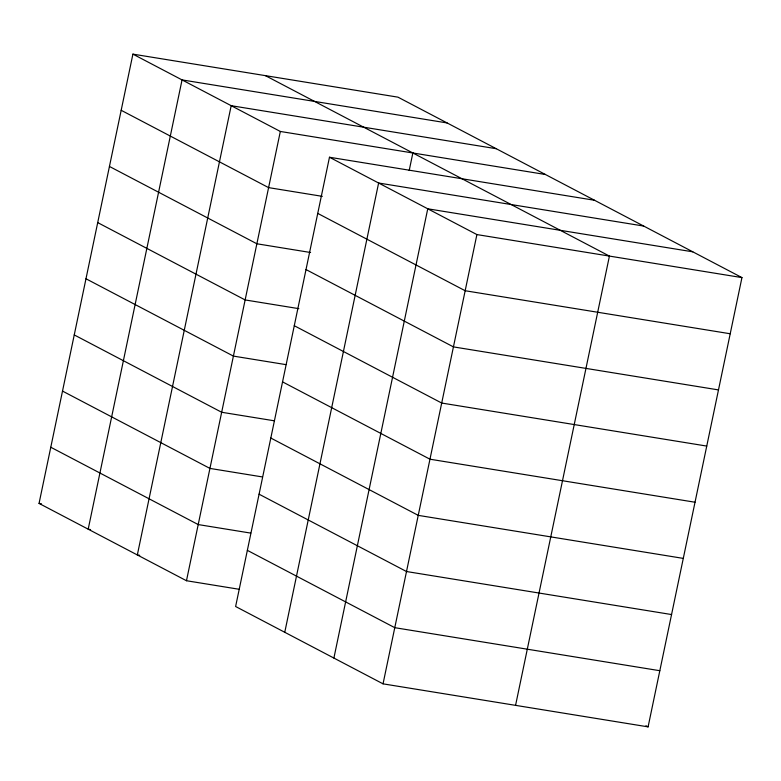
<?xml version="1.0" encoding="UTF-8"?>
<svg xmlns="http://www.w3.org/2000/svg" width="781" height="781" viewBox="0 0 781 781"><rect width="100%" height="100%" fill="white"/><g stroke="black" fill="none" stroke-linecap="round" stroke-linejoin="round"><path stroke-width="1.17" d="M239.006 589.255L186.474 580.732L39.05 503.403L132.907 54.133L397.959 97.156L741.95 277.597L648.093 726.867L383.041 683.844L235.618 606.505L329.475 157.245L594.526 200.268M186.474 580.732L280.33 131.462L132.907 54.133M284.762 632.288L378.619 183.018L643.671 226.051M409.195 170.531L412.856 152.978M333.897 658.061L427.754 208.8L692.806 251.824M383.041 683.844L476.898 234.573L329.475 157.245M515.567 705.35L609.424 256.09L265.433 75.65M447.103 122.939L182.051 79.906L88.194 529.176L90.576 529.567M496.238 148.712L231.186 105.689L137.329 554.949L139.721 555.34M280.33 131.462L545.382 174.495M322.328 196.343L268.596 187.625L121.172 110.287M476.898 234.573L741.95 277.597M310.594 252.507L256.871 243.779L109.438 166.451M730.215 333.76L465.164 290.737L317.74 213.398M298.859 308.661L245.136 299.943L97.713 222.605M718.491 389.914L453.439 346.891L306.006 269.562M285.934 364.629L233.402 356.097L85.978 278.768M706.756 446.078L441.704 403.045L294.281 325.716M274.199 420.783L221.667 412.261L74.244 334.922M695.022 502.232L429.97 459.208L282.546 381.88M262.475 476.947L209.943 468.415L62.509 391.086M683.287 558.395L418.235 515.362L270.812 438.034M250.74 533.101L198.208 524.568L50.785 447.24M39.05 503.403L41.442 503.784M671.562 614.549L406.51 571.526L259.077 494.188M659.828 670.713L394.776 627.68L247.352 550.351M645.955 725.744L648.093 726.867"/></g></svg>
